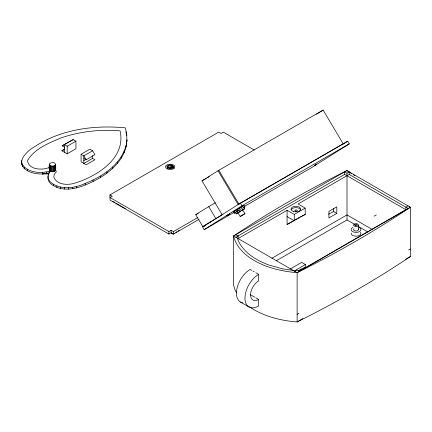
<?xml version="1.0" encoding="UTF-8"?>
<svg xmlns="http://www.w3.org/2000/svg" width="432" height="432" viewBox="0 0 432 432"><rect width="100%" height="100%" fill="white"/><g stroke="black" fill="none" stroke-linecap="round" stroke-linejoin="round"><path stroke-width="0.65" d="M236.39 292.583L234.981 289.802L233.615 285.26L233.615 235.969A1068.266 616.761 0 0 1 346.891 170.57L410.4 207.241L297.124 272.684L297.124 321.926C286.891 321.181 276.739 319.216 267.068 315.76A73.553 42.466 0 0 1 249.518 306.785M302.967 318.557L297.124 321.926L307.201 316.867A1068.233 616.739 0 0 0 410.4 256.538L410.4 207.241L409.147 206.82M126.041 147.015L126.895 139.86C126.376 159.44 109.42 173.524 93.091 181.44C80.519 187.726 63.59 193.714 51.062 184.032A19.505 11.259 0 0 1 47.99 177.201L48.692 173.416L50.242 171.202L50.242 165.656C47.05 162.767 55.037 161.082 55.528 164.392C55.793 167.098 56.608 172.103 52.429 171.725C48.254 172.103 49.07 167.098 49.334 164.392M49.334 169.938L49.442 169.474M55.42 170.397L55.528 164.392M48.924 173.977L42.325 173.934A19.505 11.259 0 0 1 30.494 172.157C13.673 165.748 23.917 152.626 34.987 146.459C61.425 129.173 94.424 124.913 125.356 127.834L126.711 134.114L126.895 141.291M167.26 166.045L166.946 166.99L167.497 167.902C169.155 168.993 171.547 168.998 173.075 167.67L173.389 166.72L172.838 165.807C171.218 164.624 168.777 164.754 167.26 166.045L167.26 167.751M47.99 175.77A19.505 11.259 0 0 0 51.062 182.601C60.826 190.237 74.585 188.266 85.153 183.47C102.578 176.51 120.836 164.743 126.041 145.584M50.242 165.656C51.856 166.46 54.308 166.46 55.42 164.857M242.606 210.011L244.949 213.64L241.758 215.595L240.176 216.47L237.962 212.749M240.176 216.47L244.949 213.64M167.26 168.318C168.777 167.033 171.218 166.898 172.838 168.086L172.838 165.807M238.091 212.652L242.703 209.92M222.88 214.196L222.091 214.65L201.987 180.862L218.808 170.289L238.912 204.077M316.478 114.259L323.114 110.074L343.213 143.861L238.124 204.536L218.02 170.748L323.114 110.074M244.42 206.42L311.472 167.708L349.288 143.845L347.706 141.188L240.424 203.126L202.608 226.984L204.19 229.646L233.928 212.479M204.19 229.646L242.006 205.783L349.288 143.845M237.476 211.302L234.236 213.17L233.447 211.842L244.085 205.502L244.874 206.836L243.319 207.814M244.085 205.502L233.447 211.842M343.192 144.034L347.706 141.188M234.236 213.17L238.961 210.249L239.755 211.577L236.126 213.867L235.332 212.539M242.498 210.103L244.571 208.796L243.778 207.468M228.166 214.855C233.917 211.572 222.464 218.187 228.215 214.904M315.727 164.689C319.82 162.351 311.396 167.238 315.49 164.9M239.544 211.869L240.154 211.507M209.552 222.566L210.254 222.161M64.444 147.193L62.095 145.832L70.853 140.778L73.202 139.606L75.94 141.188L75.94 148.77L67.181 153.824L61.711 150.665L64.627 148.981M73.202 139.606L62.095 145.832M64.444 152.248L64.444 144.661L67.181 146.243L75.94 141.188M62.095 150.887L64.433 149.542M92.588 150.8L83.83 155.855L83.83 163.436L92.588 158.382L94.937 159.737L86.184 164.797L81.092 161.86L81.092 154.273L89.851 149.218L92.588 150.8L94.937 154.683L86.184 159.737L83.83 158.382M83.83 160.655L86.168 159.311M109.939 197.446L109.939 194.918L218.77 132.084L221.103 133.434L223.322 132.149L254.205 149.98M199.06 219.332L173.453 234.117L171.121 232.767L168.896 234.052L110.052 200.075L110.052 197.548L112.271 196.268L109.939 194.918M201.987 180.862L206.275 178.389M207.436 177.714L209.185 176.71M110.052 197.548L168.896 231.525L171.121 230.24L173.453 231.59L197.894 217.474M174.015 233.399L172.87 234.058L171.121 233.048M175.727 232.411L176.872 231.752M178.011 231.093L179.156 230.429M203.186 226.654L205.497 225.32M244.874 206.836L237.87 210.881L237.076 209.547M239.755 211.577L244.571 208.796M236.126 213.867L238.264 212.63M239.333 212.015L240.408 211.394M410.4 207.241A1068.233 616.739 0 0 1 307.201 267.57L297.124 272.684C286.902 271.82 276.739 269.962 267.068 266.468A73.553 42.466 0 0 1 244.301 253.325C239.263 248.638 235.094 242.784 233.615 235.969L346.891 170.57L351.416 173.47M237.562 236.223L344.687 174.371L405.891 209.704L405.891 207.176L408.089 205.907M235.926 237.303L238.124 236.034L238.124 238.561L287.086 210.292L294.257 214.429L305.203 208.111L305.203 214.429L287.086 224.483L287.086 210.292M344.687 174.371L344.687 171.844L346.999 173.178L349.196 171.904L349.196 174.436L408.202 208.51M349.196 174.436L298.037 203.974L305.203 208.111M295.029 219.866L296.179 219.202M287.086 224.483L294.003 220.493M295.731 219.494L296.881 218.83M336.798 213.359L328.909 217.912L328.909 211.388L336.798 206.836L336.798 213.359L333.682 211.561L328.558 214.202M271.895 258.25L346.999 214.888L372.071 229.365M276.55 260.62L346.999 219.947L354.58 224.321M374.08 216.194L376.358 214.871M290.331 268.947L301.676 262.397L305.413 264.568L305.413 266.998L298.49 270.999M294.068 271.107L305.413 264.568M233.615 235.969L294.818 271.35L297.016 270.081L299.327 271.415M298.895 270.518L301.698 268.898L302.681 269.465M298.76 271.555L405.891 209.704M297.124 314.345L298.879 313.335M408.65 249.966L410.4 248.956M405.729 259.232L410.4 256.538M196.916 214.142L198.288 213.381M205.864 225.099L203.002 226.649A15.017 0.281 -30.8 0 1 213.381 220.104L216.745 218.095A15.017 0.281 -30.8 0 1 222.086 214.963M298.037 218.165L299.23 217.544M300.424 216.918L305.203 214.429L304.825 214.213M196.652 214.277L195.88 214.677A15.017 0.281 -30.8 0 1 206.258 208.132L209.623 206.123A15.017 0.281 -30.8 0 1 215.449 202.711M21.6 160.537C21.276 165.726 26.201 169.047 30.494 170.726A19.505 11.259 0 0 0 42.325 172.503L50.242 171.202M49.604 172.778L42.325 173.934L42.325 172.503M42.325 173.934L43.562 173.88M49.583 167.686L48.816 167.692C41.963 170.289 28.906 169.927 27.481 160.753C33.707 149.159 48.929 143.003 60.556 138.089C79.585 131.447 100.051 129.2 120.107 130.864C126.284 158.544 96.503 176.639 74.007 183.4C67.279 185.209 57.337 184.891 53.989 177.655C53.536 175.543 54.567 173.221 56.322 172.022L55.463 169.436M293.323 270.443L282.598 268.861L268.726 264.956A70.454 40.678 0 0 1 246.92 252.364C242.806 248.405 238.988 243.756 237.416 238.167M48.962 173.831L46.402 173.524L46.402 172.093M358.079 226.341L367.988 232.065M287.086 216.616L294.257 220.752L294.257 214.429M304.101 267.759L305.3 268.45M235.813 234.7L238.124 236.034M294.818 271.35L297.124 272.684M81.092 154.273L83.83 155.855L86.184 159.737M251.84 270.432L250.139 269.449A19.364 11.178 -60 0 0 237.011 288.355A19.364 11.178 -60 0 0 242.687 302.827M252.974 271.085L254.113 271.744M255.814 272.727L258.649 274.363L258.649 280.876A11.389 6.572 -60 0 0 250.598 294.818A11.389 6.572 -60 0 0 258.649 299.468L258.649 305.98A19.364 11.178 -60 0 1 244.955 298.08A19.364 11.178 -60 0 1 258.649 274.363M112.666 201.323L114.977 202.657M116.127 203.321L125.366 208.656M250.139 294.559L254.68 297.178M255.814 297.832L258.649 299.468M240.457 302.033L248.967 306.941M353.117 174.555L354.812 175.646M240.424 203.126L242.006 205.783M208.764 206.636L215.887 218.608M195.712 214.693L202.835 226.665M125.896 131.776L126.711 135.545L126.711 134.114M358.511 225.283A2.479 1.431 0 0 1 354.575 226.271A2.479 1.431 0 0 1 355.061 223.814A2.479 1.431 0 0 1 358.511 225.283L358.511 229.743M346.999 173.178L346.999 219.947M333.682 208.3L333.682 211.561M304.16 267.791L304.16 269.055M173.453 231.59L173.453 234.117M173.389 166.72L173.389 167.859M172.282 165.445L172.282 167.719M171.574 165.175L171.574 167.454M171.121 230.24L171.121 232.767M171.007 165.046L171.007 167.319M169.933 164.997L169.933 167.27M168.896 231.525L168.896 234.052M168.356 165.316L168.356 167.589M124.157 151.222L124.157 152.653M121.262 156.719L121.262 158.15M117.385 162.011L117.385 163.442M112.574 167.038L112.574 168.469M106.877 171.747L106.877 173.178M100.359 176.089L100.359 177.52M93.091 180.009L93.091 181.44M92.588 155.601L92.588 158.382M85.153 183.47L85.153 184.901M76.631 186.435L76.631 187.866M72.792 187.331L72.792 188.762M68.715 187.736L68.715 189.167M67.181 146.243L67.181 153.824M64.584 187.639L64.584 189.07M60.577 187.04L60.577 188.471M56.884 185.965L56.884 187.396M55.112 165.289L55.112 170.829M54.621 165.656L54.621 171.202M53.978 165.942L53.978 171.488M53.406 184.28L53.406 185.711M53.233 166.12L53.233 171.666M52.429 166.18L52.429 171.725M51.629 166.12L51.629 171.666M50.884 165.942L50.884 171.488M49.75 165.289L49.75 170.829M49.442 163.933L49.442 170.397M27.589 169.376L27.589 170.807M24.673 167.368L24.673 168.799M22.81 165.235L22.81 166.666M21.773 162.923L21.773 164.354M358.943 227.318A4.876 2.813 0 0 1 359.705 231.449A4.876 2.813 0 0 1 352.512 231.525A4.876 2.813 0 0 1 353.009 227.383M360.52 232.249A4.876 2.813 0 0 1 356.773 236.158A4.876 2.813 0 0 1 351.205 233.059M358.317 229.014A2.479 1.431 0 0 1 355.768 231.007A2.479 1.431 0 0 1 354.056 228.733M291.211 209.704A4.801 2.77 0 0 1 295.844 207.646A4.801 2.77 0 0 1 300.483 209.704M169.22 168.75A1.161 0.67 0 0 1 170.991 168.658M174.193 168.199L173.453 168.755A4.644 2.684 0 0 1 165.802 167.778A4.644 2.684 0 0 1 170.575 164.187A4.644 2.684 0 0 1 174.193 168.199M293.447 211.432A4.801 2.77 0 0 0 300.645 209.029A4.801 2.77 0 0 0 293.447 206.631A4.801 2.77 0 0 0 293.447 211.432M295.25 211.037A1.161 0.67 0 0 0 297.194 210.74A1.161 0.67 0 0 0 295.769 209.92A1.161 0.67 0 0 0 295.25 211.037M355.228 225.596A1.161 0.67 0 0 0 357.172 225.299A1.161 0.67 0 0 0 355.747 224.478A1.161 0.67 0 0 0 355.228 225.596"/></g></svg>
